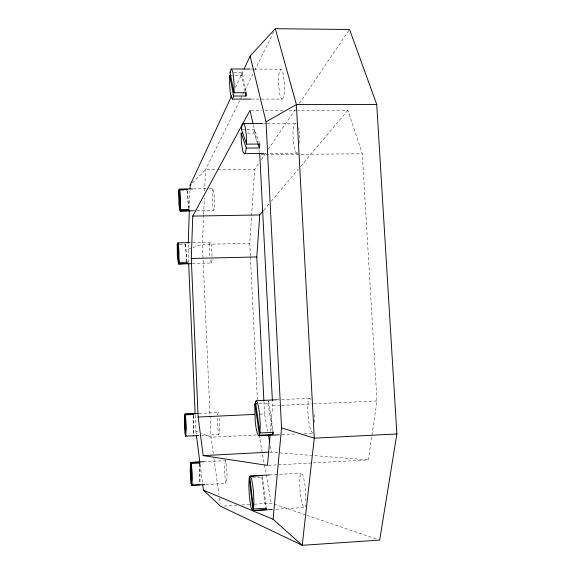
<?xml version="1.0" encoding="UTF-8"?>
<svg xmlns="http://www.w3.org/2000/svg" width="574" height="574" viewBox="0 0 574 574"><rect width="100%" height="100%" fill="white"/><g stroke="black" fill="none" stroke-linecap="round" stroke-linejoin="round"><path stroke-width="0.43" stroke-dasharray="2.87 2.15" d="M217.352 418.202L217.331 419.142A14.199 1.815 87.4 0 0 217.352 423.009L218.342 433.607A7.024 0.89 87.4 0 0 218.773 434.561L219.383 432.99L219.684 428.068A14.07 1.779 87.5 0 0 219.67 424.143L219.211 416.824M299.886 143.321L299.219 131.403M188.631 262.576L188.229 243.857M189.406 208.283L189.994 190.496M305.928 501.231L305.375 488.079A22.178 4.312 86.3 0 0 304.521 482.081C303.553 479.512 303.883 474.067 300.884 473.335A11.042 2.16 86.4 0 0 300.094 475.286L299.585 482.504L300.173 492.413A22.443 4.427 86.3 0 0 301.006 498.318C301.974 501.059 301.63 506.297 304.622 507.402A11.128 2.181 86.3 0 0 305.447 505.543L305.605 504.704M203.619 215.078L202.428 244.366L210.981 437.223L213.32 454.034M203.655 214.195L204.308 198.217M204.595 191.113L205.463 169.818L242.372 95.248M212.007 259.355L211.849 261.435A6.902 0.868 88.5 0 1 211.533 262.942L191.874 263.667M250.386 255.882L249.776 243.354L254.677 169.301L259.19 162.643M270.411 431.569L272.628 405.746L272.406 401.283M217.546 414.873L218.228 412.57A7.024 0.897 87.5 0 1 218.665 413.467L218.888 414.514M313.002 462.909L368.321 459.882L376.989 400.961L362.287 153.789L347.901 110.215L298.057 110.294M231.652 95.822L232.405 94.193M235.419 87.7L243.34 70.638M242.773 94.445L253.091 73.601M254.677 70.394L273.726 31.907M261.199 159.687L266.221 152.289M268.23 149.326L295.84 108.644M299.355 103.463L349.552 29.489M263.782 210.149L268.969 203.985M271.272 201.252L298.351 169.079M300.654 166.338L347.901 110.215M192.312 183.013L205.463 169.818L217.094 169.696M297.884 152.777L297.203 153.229L266.838 153.473M212.889 188.652L212.667 188.875A7.118 0.911 89 0 0 212.323 190.367L212.237 201.668A14.4 1.858 89 0 0 212.538 205.334L213.241 209.56L213.98 210.299A7.132 0.918 88.9 0 0 214.332 208.85L214.425 197.427A14.271 1.83 88.9 0 0 214.116 193.718L213.011 188.695L206.705 188.738M225.374 460.599L224.463 466.82A14.838 1.944 87.1 0 0 224.463 470.766L225.489 482.095A7.333 0.954 87.1 0 0 225.955 483.322L226.637 482.081L227.003 477.252A14.687 1.909 87.1 0 0 227.003 473.249L225.962 461.819A7.34 0.961 87.1 0 0 225.489 460.657L204.186 461.733M282.114 99.108L282.968 98.341L283.649 96.346A10.798 2.016 -89.6 0 0 284.238 92.392L284.395 83.754L283.506 75.259A21.532 3.989 -89.7 0 0 282.595 71.52L281.748 69.734L280.844 69.203L279.344 72.137A10.734 1.98 -89.6 0 0 278.785 76.084L278.641 84.529L279.495 92.845A21.812 4.061 -89.5 0 0 280.385 96.597L281.217 98.463L282.114 99.108L251.886 99.101M188.057 249.195L190.884 248.241M192.993 247.538L202.428 244.366L249.776 243.354M275.821 509.253L304.363 507.509M224.125 506.017L237.449 505.206M241.891 504.941L249.877 504.46M254.318 504.187L271.193 503.168L305.942 515M269.493 474.956L301.278 473.17M252.567 477.704L261.794 477.181A11.107 1.801 86.7 0 1 261.974 476.413M192.814 484.126L194.399 484.033M205.829 484.556L226.134 483.394M268.395 465.356L312.113 462.96M269.766 452.111L368.321 459.882M201.381 435.451L218.823 434.583M256.42 434.949L210.981 437.223L201.589 433.47M281.834 434.69L295.99 433.98M303.962 433.578L312.808 433.133M198.977 413.452L218.177 412.555M260.101 414.141L264.528 413.933L267.714 431.246M276.596 399.798L309.651 398.313M259.333 403.544L268.108 403.149A11.545 1.995 87.3 0 1 268.56 401.104M272.628 405.746L280.657 405.38M281.547 405.337L312.765 403.909M313.662 403.866L376.989 400.961M192.67 242.58L210.328 242.206M179.267 244.51L185.28 244.381A6.91 0.718 88.5 0 1 185.323 243.986M193.381 210.823L196.043 210.78M196.925 210.766L213.75 210.486M193.445 188.911L205.822 188.746M180.925 190.604L186.6 190.532M217.991 169.682L254.677 169.301M260.962 154.621L362.287 153.789M242.989 129.258L244.596 129.25M247.007 129.236L254.217 129.207L259.735 144.045M247.552 133.096L253.952 133.06L257.618 143.005M263.696 123.417L266.365 123.403M267.254 123.403L295.754 123.302M250.888 110.373L261.565 110.352M265.123 110.352L283.814 110.316M289.16 110.308L297.167 110.294M312.966 433.112L311.223 431.304L309.544 425.729A23.319 4.901 87.1 0 1 308.561 420.032L307.75 409.843L308.145 401.671A11.473 2.389 87.1 0 1 308.941 398.93L310.147 398.442L311.223 399.92M231.946 75.495L232.707 75.495M234.988 75.503L241.805 75.524L245.127 91.747M250.831 69.059L253.493 69.067M254.382 69.074L280.995 69.196M233.812 72.245L242.178 72.281L246.389 92.758M297.203 153.229L295.825 152.311A22.895 4.592 -89.9 0 1 294.641 149.549L293.271 142.094L292.991 133.34A11.272 2.246 -90 0 1 293.407 128.662C293.888 127.012 293.881 123.195 296.277 123.424M211.325 263.193L210.228 259.333M306.789 515.287L376.286 538.95M195.189 415.131L195.877 431.196L198.74 432.337M298.451 127.737L298.982 130.068M253.349 125.125L257.303 142.481M258.881 149.419L259.47 152.024M270.426 445.962L271.538 452.018M259.096 434.812L264.212 463.735M264.37 464.61L271.193 503.168M268.639 400.903L273.231 431.426M268.108 403.149L272.284 431.017M213.937 458.454L218.974 494.723M219.469 498.268L220.208 503.577M195.877 431.196L196.33 434.712M200.161 464.639L202.636 484.004M262.433 476.463L266.221 507.301M261.794 477.181L265.453 507.072M314.351 414.528L314.817 423.303M185.553 243.979L187.002 261.357M185.28 244.381L186.722 261.73M187.476 191.049L188.71 207.702M187.117 190.525L188.416 208.018M263.911 401.448L264.528 413.933M250.429 256.772L257.396 399.92M212.05 256.556L211.813 250.3A13.812 1.729 88.6 0 0 211.476 246.777C211.117 245.801 211.325 242.041 210.062 242.501A6.888 0.868 88.6 0 0 209.761 244.043L209.804 255.05A13.934 1.758 88.6 0 0 209.948 256.858M193.567 415.382L193.754 434.001M193.28 415.519L193.46 434.095M199.896 463.921L200.003 483.875M199.573 463.821L199.68 483.731M241.805 75.524A10.791 1.65 -90 0 1 242.178 72.281M253.952 133.06A11.337 1.873 89.7 0 1 254.217 129.207"/><path stroke-width="0.86" d="M242.745 133.118L241.145 133.125L241.116 134.323L241.403 142.302L242.587 150.13A23.025 3.573 89.6 0 0 243.663 153.043L244.388 153.66L264.162 153.502M246.569 144.131L246.296 134.696L245.069 126.789A22.788 3.523 89.5 0 0 243.979 123.991C241.661 122.477 241.719 127.894 241.381 129.265L246.569 144.131L259.735 144.045A11.437 1.909 89.7 0 1 259.455 147.977L246.318 148.07L241.145 133.125M188.258 242.967L189.348 210.062M190.051 188.717L190.166 185.158L231.652 95.822M270.103 435.128L267.498 465.399L203.196 455.627L198.138 417.054L191.278 258.479L192.756 216.097L249.999 110.373L252.955 123.388M229.672 75.481L229.593 84.292L230.353 93.031A21.92 3.157 89.9 0 0 231.186 97.099L232.427 99.101L233.632 96.016L229.672 75.481L231.193 75.488M233.984 92.744L234.077 83.739L233.281 74.842A21.64 3.1 89.8 0 0 232.434 70.803L231.186 68.98L230.009 72.231L233.984 92.744L246.389 92.758A10.863 1.679 90 0 1 246.002 96.023L233.632 96.016M263.868 400.552L256.793 256.937L259.749 214.941L263.208 210.83M178.27 244.531L177.266 244.553L177.323 255.121A13.963 1.363 88.5 0 0 177.624 259.125L178.579 263.99L190.984 263.688M178.98 262.418L178.93 251.721A13.848 1.342 88.5 0 0 178.622 247.667C178.335 246.784 178.478 242.551 177.452 243.276L178.98 262.418L187.074 262.225A6.931 0.725 88.5 0 1 186.866 263.459L178.579 263.99M179.892 190.618L178.858 190.633L178.823 201.467A14.436 1.442 88.8 0 0 179.102 205.679L180.064 211.031L193.381 210.823M275.312 28.7L296.378 104.525L314.279 438.184L302.204 545.3L273.095 519.291L281.547 427.86L266.02 121.839L250.128 56.022L275.312 28.7L349.552 29.489L376.731 104.461L396.871 433.973L379.679 540.105L302.204 545.3L220.574 506.225L203.418 490.16L202.636 484.004M180.516 209.596L180.559 198.647A14.307 1.413 88.7 0 0 180.272 194.371C179.935 193.244 180.222 189.147 179.074 189.406L180.516 209.596L188.846 209.46A7.153 0.761 88.8 0 1 188.609 210.644L180.064 211.031M256.707 403.666L254.949 403.744L254.763 405.624L255.243 421.474A23.448 3.81 87.3 0 0 256.126 428.075L257.317 433.37L258.587 435.802L279.179 434.827M246.318 148.07L245.543 152.21L244.388 153.66M259.929 432.968L260.244 424.38L259.627 414.851A23.175 3.717 87.3 0 0 258.716 408.171C258.149 406.686 257.776 399.325 255.444 401.499L259.929 432.968L273.368 432.301A11.638 2.016 87.2 0 1 272.808 434.504L259.412 435.171L258.817 435.845M253.514 508.966L253.93 501.468L253.478 492.262A22.3 3.351 86.7 0 0 252.703 485.36C251.843 482.842 252.345 477.037 249.704 476.291L253.514 508.966L266.329 508.184A11.193 1.822 86.6 0 1 265.776 509.712L252.998 510.494C250.343 509.353 250.881 503.793 249.999 501.08A22.558 3.444 86.8 0 1 249.252 494.286L248.822 485.303L249.209 477.891L252.998 510.494M244.094 69.016L250.128 56.022M204.186 461.733L190.941 462.443L190.281 468.886A14.874 1.507 87.3 0 0 190.331 473.392L191.135 483.753L191.228 484.212L192.283 484.155M190.166 185.158L190.92 184.412M191.379 463.512L191.702 485.36L192.333 479.003A14.73 1.478 87.4 0 0 192.283 474.418L191.379 463.512L199.896 463.053A7.369 0.796 87.3 0 0 199.565 462.092L190.984 462.457M198.102 413.488L185.015 414.098L184.405 420.9A14.235 1.399 87.6 0 0 184.469 425.312L185.244 434.992L186.342 435.336M266.02 121.839L296.378 104.525L376.731 104.461M252.639 510.673L272.255 509.475M250.07 476.047L269.493 474.956M249.704 476.291L262.325 475.581A11.107 1.801 86.7 0 0 262.289 475.638M191.529 485.231L200.003 484.743A7.362 0.796 87.3 0 1 199.903 484.535M191.702 485.36L204.947 484.607M203.196 455.627L268.876 452.161M185.007 414.098L193.259 413.754A7.053 0.746 87.6 0 1 193.56 414.493L185.366 414.873L185.603 436.183L198.762 435.58M396.871 433.973L314.279 438.184L281.547 427.86M198.138 417.054L254.791 414.392M256.054 400.724L276.596 399.798M255.444 401.499L256.269 401.463M191.278 258.479L256.793 256.937M177.66 242.895L190.023 242.637M177.452 243.276L178.457 243.254M192.756 216.097L259.749 214.941M179.303 189.104L192.563 188.925M179.074 189.406L187.346 189.298A7.146 0.761 88.8 0 0 187.296 189.456M241.381 129.265L242.185 129.258M243.211 123.489L262.806 123.417M232.327 99.101L251.06 99.108M231.315 68.966L249.948 69.052M230.009 72.231L230.77 72.231M203.418 490.16L273.095 519.291M185.603 436.183L186.299 429.496A14.106 1.378 87.6 0 0 186.234 425.011L185.366 414.873M257.927 143.83L259.455 147.977M259.67 152.892L272.363 400.387M245.306 92.601L246.002 96.016M268.352 434.705L269.787 442.497M272.42 431.892L272.808 434.504M254.949 403.744L259.412 435.171M196.444 435.594L199.817 461.998M265.561 507.954L265.776 509.712M186.722 261.73L186.866 263.459M177.266 244.553L178.787 263.66M188.48 208.893L188.609 210.644M178.858 190.633L180.301 210.78M188.667 263.466L195.153 414.241M185.079 414.134L185.323 435.386M191.07 462.551L191.228 484.212M199.565 462.092L199.573 463.821M193.768 435.774A7.046 0.739 87.6 0 1 193.582 435.386"/></g></svg>
